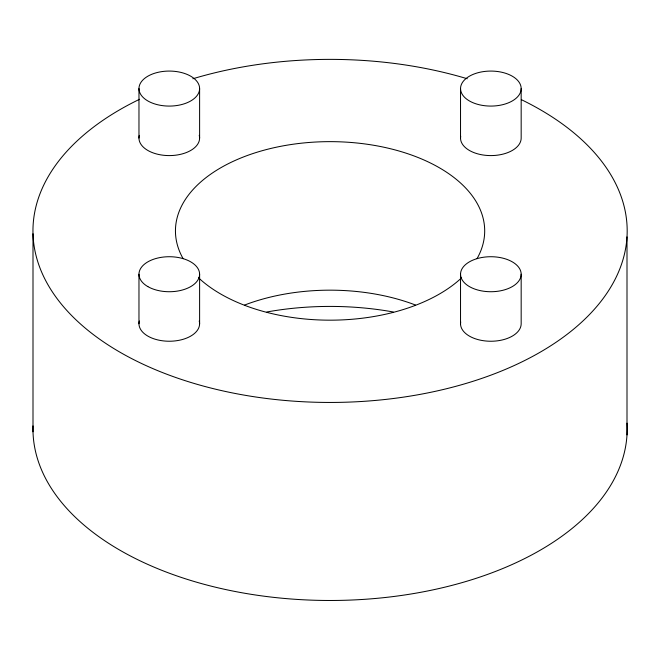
<?xml version="1.0" encoding="UTF-8"?>
<svg xmlns="http://www.w3.org/2000/svg" width="660" height="660" viewBox="0 0 660 660"><rect width="100%" height="100%" fill="white"/><g stroke="black" fill="none" stroke-linecap="round" stroke-linejoin="round"><path stroke-width="0.99" d="M627 236.89L627 434.923M521.169 88.572A30.319 17.506 0 0 1 475.695 103.735A30.319 17.506 0 0 1 475.695 73.417A30.319 17.506 0 0 1 521.169 88.572L521.169 138.08A30.319 17.506 0 0 1 489.266 155.562A30.319 17.506 0 0 1 460.696 136.257M521.169 274.23A30.319 17.506 0 0 1 475.695 289.385A30.319 17.506 0 0 1 475.695 259.066A30.319 17.506 0 0 1 521.169 274.23L521.169 323.738A30.319 17.506 0 0 1 489.266 341.22A30.319 17.506 0 0 1 460.696 321.907M460.531 88.572L460.531 138.08M460.531 274.23L460.531 323.738M199.609 88.572A30.319 17.506 0 0 1 154.126 103.735A30.319 17.506 0 0 1 154.126 73.417A30.319 17.506 0 0 1 199.609 88.572L199.609 138.08M199.609 274.23L199.609 323.738M138.971 88.572L138.971 138.08M138.971 274.23L138.971 323.738M33 233.755L33 431.797M521.301 99.627A297.107 171.534 0 0 1 545.886 348.802A297.107 171.534 0 0 1 113.594 348.406A297.107 171.534 0 0 1 139.573 99.272M192.844 78.771A297.107 171.534 0 0 1 467.272 78.754M183.117 258.671A154.621 89.265 0 0 1 330.066 141.644A154.621 89.265 0 0 1 477.023 258.671M461.62 277.819A154.621 89.265 0 0 1 198.52 277.819M199.229 135.341A30.319 17.506 0 0 1 169.29 155.587A30.319 17.506 0 0 1 139.343 135.341M199.229 320.999A30.319 17.506 0 0 1 169.29 341.236A30.319 17.506 0 0 1 139.343 320.999M627.008 423.151A297.107 171.534 0 0 1 332.459 600.476A297.107 171.534 0 0 1 33.008 425.906M266.937 311.965A212.223 122.529 0 0 1 393.203 311.965M244.621 305.036A154.621 89.265 0 0 1 415.511 305.036M147.848 286.605A30.319 17.506 0 0 0 198.569 278.759A30.319 17.506 0 0 0 161.444 257.317A30.319 17.506 0 0 0 147.848 286.605"/></g></svg>
